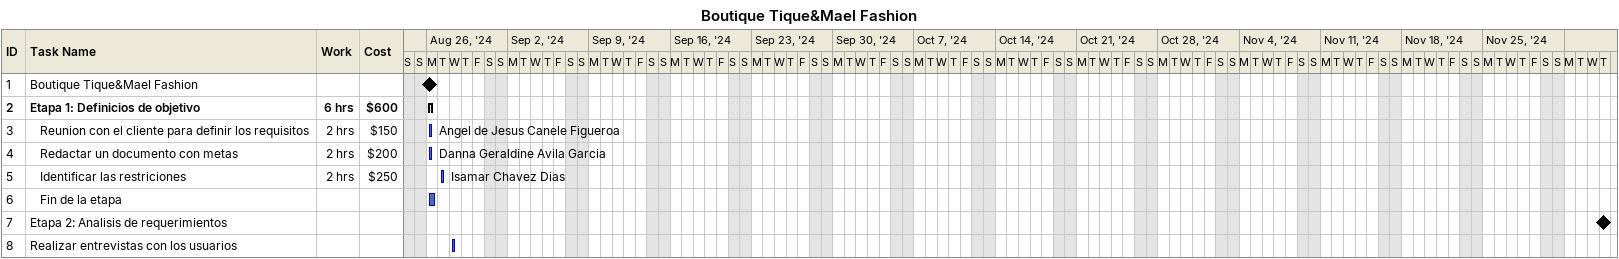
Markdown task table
Boutique Tique&Mael Fashion

| ID | Level | Task | Start | Finish | Resources | Work (h) | Cost ($) |
|---|---|---|---|---|---|---|---|
| 1 | 1 | Boutique Tique&Mael Fashion (milestone) | 2024-08-26 | 2024-08-26 |  |  |  |
| 2 | 1 | **Etapa 1: Definicios de objetivo** | 2024-08-26 | 2024-08-26 |  | 6 | 600 |
| 3 | 2 | Reunion con el cliente para definir los requisitos | 2024-08-26 | 2024-08-26 | Angel de Jesus Canele Figueroa | 2 | 150 |
| 4 | 2 | Redactar un documento con metas | 2024-08-26 | 2024-08-26 | Danna Geraldine Avila Garcia | 2 | 200 |
| 5 | 2 | Identificar las restriciones | 2024-08-27 | 2024-08-27 | Isamar Chavez Dias | 2 | 250 |
| 6 | 2 | Fin de la etapa | 2024-08-26 | 2024-08-26 |  |  |  |
| 7 | 1 | Etapa 2: Analisis de requerimientos (milestone) | 2024-12-05 | 2024-12-05 |  |  |  |
| 8 | 1 | Realizar entrevistas con los usuarios | 2024-08-28 | 2024-08-28 |  |  |  |
